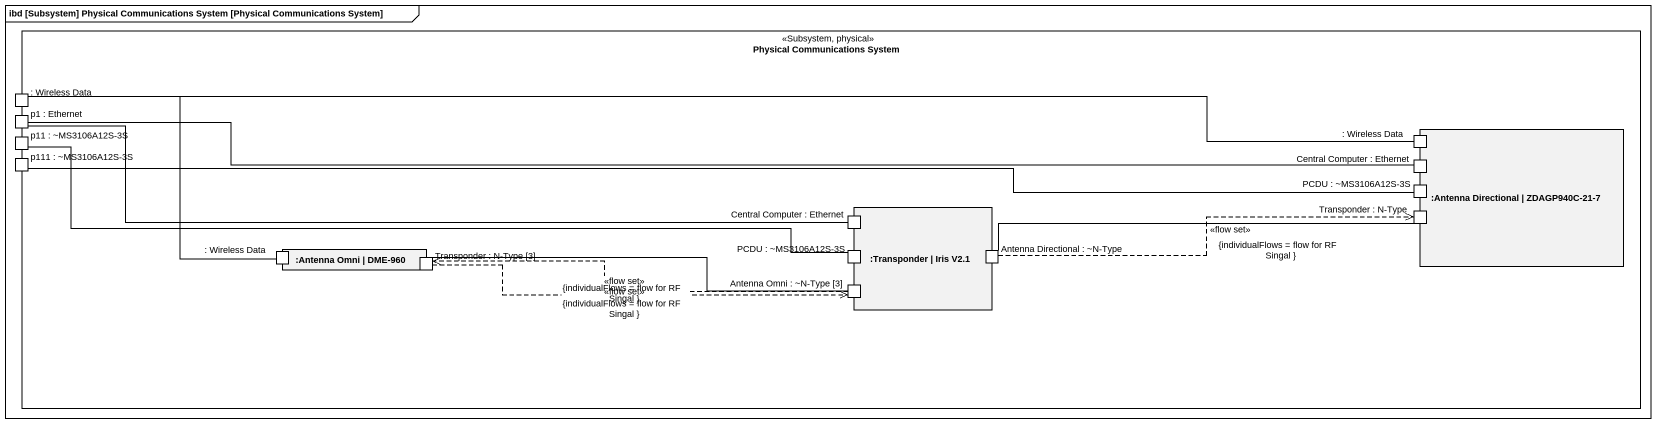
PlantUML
@startuml
mainframe ibd [Subsystem] Physical Communications System [Physical Communications System]
rectangle "Physical Communications System" as Physical_Communications <<Subsystem, physical>> {
  port ": Wireless Data" as Wireless_Data
  port "p1 : Ethernet" as p1_Ethernet
  port "p11 : ~MS3106A12S-3S" as p11_MS3106A12S_3S
  port "p111 : ~MS3106A12S-3S" as p111_MS3106A12S_3S
  rectangle ":Antenna Directional | ZDAGP940C-21-7" as Antenna_Directional {
    port ": Wireless Data" as Wireless_Data_2
    port "Central Computer : Ethernet" as Central_Computer_Ethernet
    port "PCDU : ~MS3106A12S-3S" as PCDU_MS3106A12S_3S
    port "Transponder : N-Type" as Transponder_N_Type
  }
  rectangle ":Transponder | Iris V2.1" as Transponder_Iris_V2_1 {
    port "Central Computer : Ethernet" as Central_Computer_Ethernet_2
    port "PCDU : ~MS3106A12S-3S" as PCDU_MS3106A12S_3S_2
    port "Antenna Directional : ~N-Type" as Antenna_Directional_N_Type
    port "Antenna Omni : ~N-Type [3]" as Antenna_Omni_N_Type_3
  }
  rectangle ":Antenna Omni | DME-960" as Antenna_Omni_DME_960 {
    port ": Wireless Data" as Wireless_Data_3
    port "Transponder : N-Type [3]" as Transponder_N_Type_3
  }
}
Wireless_Data -right- Wireless_Data_2
Wireless_Data -- Wireless_Data_3
Central_Computer_Ethernet -left- p1_Ethernet
PCDU_MS3106A12S_3S -left- p111_MS3106A12S_3S
Central_Computer_Ethernet_2 -left- p1_Ethernet
Transponder_N_Type -left- Antenna_Directional_N_Type
Transponder_N_Type_3 -right- Antenna_Omni_N_Type_3
Transponder_N_Type_3 .right.> Antenna_Omni_N_Type_3 : <<flow set>>\n{individualFlows = flow for RF Singal }
PCDU_MS3106A12S_3S_2 -left- p11_MS3106A12S_3S
Antenna_Directional_N_Type .right.> Transponder_N_Type : <<flow set>>\n{individualFlows = flow for RF Singal }
Antenna_Omni_N_Type_3 .left.> Transponder_N_Type_3 : <<flow set>>\n{individualFlows = flow for RF Singal }
@enduml
